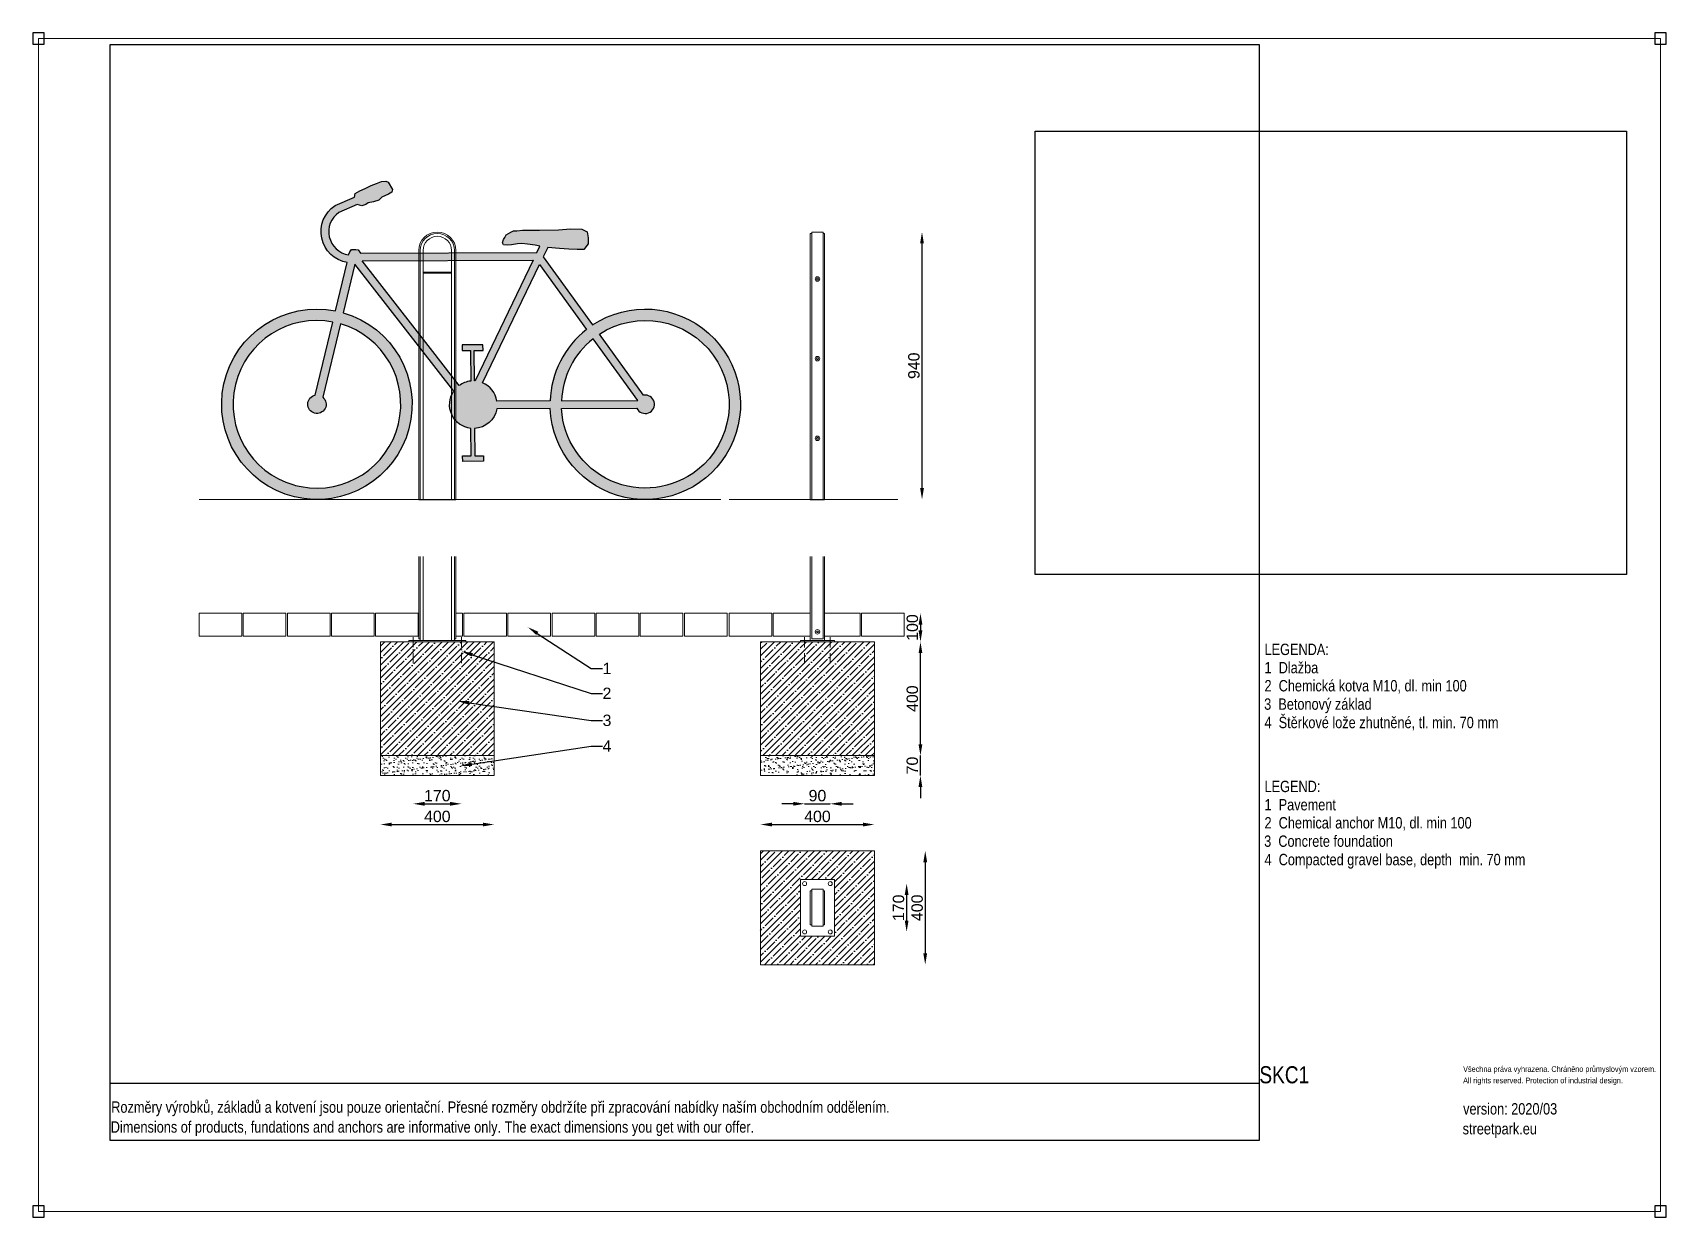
# Model space of a CAD drawing. Header units: millimetres. Extents: x -1411 to 5721, y -19797 to 4144.
# Drawn here: x -20 to 5721, y -20 to 4144 of the extents above; entities that cross this region are included whole.
import ezdxf
from ezdxf import colors
from ezdxf.entities.mleader import LeaderData, LeaderLine
from ezdxf.math import Vec2, Vec3

# ---------------------------------------------------------------- set-up
doc = ezdxf.new("R2010")
doc.units = ezdxf.units.MM
doc.linetypes.add('ACAD_ISO10W100', pattern=[18.5, 12, -3, 0.5, -3])
doc.linetypes.add('INCONTINUOUS', pattern=[200000.001, 200000, -0.001])
for name, color, linetype in [('KOTY', 3, 'INCONTINUOUS'), ('OBRYSOVA', 7, 'Continuous'), ('OSY', 1, 'ACAD_ISO10W100'), ('POSTAVY ATD', 8, 'Continuous'), ('SRAFY', 30, 'Continuous')]:
    doc.layers.add(name, color=color, linetype=linetype)
doc.layers.add('Nekreslit', color=6, linetype='Continuous', plot=False)
doc.styles.add('SEACAD_Arial', font='arial.ttf', dxfattribs={"width": 0.8})
doc.styles.get("Standard").update_dxf_attribs({"font": 'arial.ttf'})
doc.dimstyles.new('PROFI_CSN', dxfattribs={"dimscale": 0, "dimtxt": 3.5, "dimasz": 3, "dimexe": 1, "dimexo": 0, "dimgap": 1.5, "dimtad": 1, "dimlfac": -1, "dimdsep": 46, "dimtxsty": 'Standard', "dimcen": 0, "dimdle": 1, "dimclrd": 256, "dimclre": 256, "dimclrt": 256, "dimadec": 0, "dimazin": 0, "dimtfac": 0.6, "dimtmove": 0, "dimatfit": 1, "dimfxl": 1, "dimtolj": 1, "dimarcsym": 0})
picture_1 = doc.add_image_def('image1.jpg', size_in_pixel=(800, 600))
pattern_1 = [(37.50000000000001, (0, 0), (-0.8000156479920228, 24.47066186646712), [0, -19.304, 0, -21.59, 0, -20.6375]), (7.499999999999999, (0, 0), (22.47616415690013, 35.84125502841771), [0, -10.414, 0, -17.399, 0, -6.6675]), (327.5, (-15.621, 0), (39.5496185120729, 0.0718592339272881), [0, -6.35, 0, -22.86, 0, -29.845]), (317.5, (-15.621, 0), (38.17782262361486, 11.14646616286081), [0, -3.175, 0, -14.986, 0, -17.145])]
pattern_2 = [(45, (0, 0), (-22.45064030267288, 22.45064030267288), []), (45, (22.45065, 0), (-22.45064030267288, 22.45064030267288), [39.6875, -7.9375, 0, -7.9375])]

# ---------------------------------------------------------------- blocks, each defined once
blk = doc.blocks.new('*D1')
at = {"layer": 'DEFPOINTS', "color": 0, "transparency": 16777216}
for p in [(2937.628305385028, 1602.818137967494), (3099.544807745814, 1602.818137967494), (2937.628305385028, 1532.818137967494)]:
    blk.add_point(p, dxfattribs=at)
at = {"layer": 'KOTY', "color": 7, "lineweight": -2, "transparency": 16777216}
for p, q in [((3099.544807745814, 1642.818137967494), (3099.544807745814, 1682.818137967494)), ((3099.544807745814, 1532.818137967494), (3099.544807745814, 1602.818137967494)), ((3099.544807745814, 1492.818137967494), (3099.544807745814, 1452.818137967494))]:
    blk.add_line(p, q, dxfattribs=at)
at = {"layer": 'KOTY', "color": 7, "transparency": 16777216}
for points in [[(3092.878141079147, 1642.818137967494), (3106.21147441248, 1642.818137967494), (3099.544807745814, 1602.818137967494)], [(3092.878141079147, 1492.818137967494), (3106.21147441248, 1492.818137967494), (3099.544807745814, 1532.818137967494)]]:
    blk.add_solid(points, dxfattribs=at)
at = {"layer": 'KOTY', "color": 7, "lineweight": 13, "transparency": 16777216, "insert": (3071.121888236945, 1567.818137967493), "char_height": 40, "attachment_point": 5, "rotation": 90}
blk.add_mtext('\\A1;70', dxfattribs=at)
blk = doc.blocks.new('*D6')
at = {"layer": 'DEFPOINTS', "color": 0, "transparency": 16777216}
for p in [(2737.624522752144, 3442.878032084604), (3105.095569490353, 3442.878032084604), (2762.624522752144, 2502.878032084599)]:
    blk.add_point(p, dxfattribs=at)
at = {"layer": 'KOTY', "color": 7, "lineweight": -2, "transparency": 16777216}
blk.add_line((3105.095569490354, 2542.878032084599), (3105.095569490353, 3402.878032084604), dxfattribs=at)
at = {"layer": 'KOTY', "color": 7, "transparency": 16777216}
for points in [[(3098.428902823687, 3402.878032084604), (3111.76223615702, 3402.878032084604), (3105.095569490353, 3442.878032084604)], [(3098.428902823687, 2542.878032084599), (3111.76223615702, 2542.878032084599), (3105.095569490354, 2502.878032084599)]]:
    blk.add_solid(points, dxfattribs=at)
at = {"layer": 'KOTY', "color": 7, "lineweight": 15, "transparency": 16777216, "insert": (3076.672649981485, 2972.8780320846), "char_height": 40, "attachment_point": 5, "rotation": 90}
blk.add_mtext('\\A1;940', dxfattribs=at)
blk = doc.blocks.new('A$C6D9C0908')
h = blk.add_hatch(color=9)
edge = h.paths.add_edge_path(flags=16)
edge.add_line((0.5797662458778632, 0.4368549236789931), (0.5792093126426607, 0.5492206691803858))
edge.add_line((0.5792093126426607, 0.5492206691803858), (0.6116596023101692, 0.5493815069182801))
edge.add_line((0.6116596023101692, 0.5493815069182801), (0.611559236776543, 0.5696310544656171))
edge.add_line((0.611559236776543, 0.5696310544656171), (0.5346265274935149, 0.5692497428033221))
edge.add_line((0.5346265274935149, 0.5692497428033221), (0.5347268930923974, 0.5490001950872738))
edge.add_line((0.5347268930923974, 0.5490001950872738), (0.5657187426423889, 0.5491538040400883))
edge.add_line((0.5657187426423889, 0.5491538040400883), (0.5662779087064109, 0.436337570361502))
edge.add_arc((0.5763719036009329, 0.3492602133783281), 0.08766045192734141, 96.61220704954839, 126.5772164029062)
edge.add_line((0.5241345504121, 0.4196563337538919), (0.4650768243111543, 0.4954139222024878))
edge.add_line((0.4650768243111543, 0.4954139222024878), (0.4180492896809938, 0.555739519609233))
edge.add_line((0.4180492896809938, 0.555739519609233), (0.1663967458400748, 0.8785523174312857))
edge.add_line((0.1663967458400748, 0.8785523174312857), (0.7965536467736456, 0.8816756476267074))
edge.add_line((0.7965536467736456, 0.8816756476267074), (0.5821944918749296, 0.4367270773780092))
edge.add_arc((0.5763719036001358, 0.3492602133756972), 0.08766045193025594, 86.19149202146149, 87.78086794365262)
edge = h.paths.add_edge_path(flags=16)
edge.add_arc((3.019355598876672e-12, 0.3506535715733764), 0.3087221941469303, 78.9563822231638, 253.9172492721676)
edge.add_arc((1.843150632119261e-12, 0.3506535715739269), 0.3087221941471334, 253.9172492724057, 259.2222716585527)
edge.add_arc((3.001283249703945e-12, 0.3506535715733931), 0.3087221941468255, 259.2222716583231, 433.6513597298935)
edge.add_line((0.08689956096111473, 0.6468931021295248), (0.02172428525057057, 0.3767313721850769))
edge.add_arc((2.053343606256419e-12, 0.3506535715728085), 0.03394107031801102, -259.99389754581955, 50.20378588387018, ccw=False)
edge.add_line((-0.005897365046166669, 0.3840783728410315), (0.05913765873208376, 0.6536587373361726))
edge = h.paths.add_edge_path(flags=16)
edge.add_line((0.6099381549385043, 0.4302396033690457), (0.8193632406344022, 0.8649464492445986))
edge.add_line((0.8193632406344022, 0.8649464492445986), (0.9922499285862614, 0.6260927665657618))
edge.add_arc((1.209254944930032, 0.3506535715726273), 0.350653571572893, 128.2328391200746, 177.9488520998572)
edge.add_line((0.8588260461981463, 0.3632040373163363), (0.6630670109441326, 0.3622337709050498))
edge.add_arc((0.5763719036011192, 0.3492602133783095), 0.08766045192740136, 8.510916230346785, 67.4858155561655)
edge = h.paths.add_edge_path()
edge.add_line((0.1388699601772032, 1.113680368347786), (0.1413542500233689, 1.127186899948128))
edge.add_line((0.1413542500233689, 1.127186899948128), (0.157530568273728, 1.13711845034959))
edge.add_line((0.157530568273728, 1.13711845034959), (0.1773611243432924, 1.145426216804026))
edge.add_line((0.1773611243432924, 1.145426216804026), (0.1997312917770842, 1.156300630563464))
edge.add_line((0.1997312917770842, 1.156300630563464), (0.219384967885162, 1.163512923428925))
edge.add_line((0.219384967885162, 1.163512923428925), (0.2383039990525049, 1.171816172132594))
edge.add_line((0.2383039990525049, 1.171816172132594), (0.2536130979641484, 1.172804214949792))
edge.add_line((0.2536130979641484, 1.172804214949792), (0.2625686477086902, 1.168287781488516))
edge.add_line((0.2625686477086902, 1.168287781488516), (0.278016088827826, 1.141364285180998))
edge.add_line((0.278016088827826, 1.141364285180998), (0.2762418646968854, 1.131504118330895))
edge.add_line((0.2762418646968854, 1.131504118330895), (0.2636989877348697, 1.124144636765323))
edge.add_line((0.2636989877348697, 1.124144636765323), (0.2395057701243104, 1.113261187181706))
edge.add_line((0.2395057701243104, 1.113261187181706), (0.2278915980842839, 1.102440084649743))
edge.add_line((0.2278915980842839, 1.102440084649743), (0.2089590035961919, 1.096873261718656))
edge.add_line((0.2089590035961919, 1.096873261718656), (0.189291764589484, 1.092397393935244))
edge.add_line((0.189291764589484, 1.092397393935244), (0.1802081617511249, 1.085967222182717))
edge.add_line((0.1802081617511249, 1.085967222182717), (0.1650985470751039, 1.081513944505105))
edge.add_line((0.1650985470751039, 1.081513944505105), (0.1486696368359617, 1.086780866536628))
edge.add_line((0.1486696368359617, 1.086780866536628), (0.08072185482785699, 1.057156287831958))
edge.add_arc((0.1297099201789188, 0.9862647056898076), 0.08617103321567632, 124.6455572951802, 261.1346764512145)
edge.add_line((0.1164298931419125, 0.9011231303734348), (0.1209281292426567, 0.9125216585175622))
edge.add_line((0.1209281292426567, 0.9125216585175622), (0.1277239189175816, 0.9208631938258804))
edge.add_line((0.1277239189175816, 0.9208631938258804), (0.1431070930874512, 0.92093943931377))
edge.add_line((0.1431070930874512, 0.92093943931377), (0.1514163895568572, 0.9195145323949419))
edge.add_line((0.1514163895568572, 0.9195145323949419), (0.1607381110629831, 0.9070989566675962))
edge.add_line((0.1607381110629831, 0.9070989566675962), (0.8103527847465557, 0.9103187274479296))
edge.add_line((0.8103527847465557, 0.9103187274479296), (0.8214598614539455, 0.9333738572524908))
edge.add_line((0.8214598614539455, 0.9333738572524908), (0.8040816482554192, 0.9367279879108992))
edge.add_line((0.8040816482554192, 0.9367279879108992), (0.7758062896895126, 0.9402364998518351))
edge.add_line((0.7758062896895126, 0.9402364998518351), (0.7550117651703658, 0.9425050602465035))
edge.add_line((0.7550117651703658, 0.9425050602465035), (0.7389743507757203, 0.941330974827224))
edge.add_line((0.7389743507757203, 0.941330974827224), (0.7169335295704968, 0.9375730740507606))
edge.add_line((0.7169335295704968, 0.9375730740507606), (0.7010793240270914, 0.9362174639647947))
edge.add_line((0.7010793240270914, 0.9362174639647947), (0.6875824251292215, 0.9374275973414115))
edge.add_line((0.6875824251292215, 0.9374275973414115), (0.6834262020078086, 0.9456435694771699))
edge.add_line((0.6834262020078086, 0.9456435694771699), (0.6874793469022507, 0.9582244302152958))
edge.add_line((0.6874793469022507, 0.9582244302152958), (0.6923654141502311, 0.9655459612140476))
edge.add_line((0.6923654141502311, 0.9655459612140476), (0.6963692841279681, 0.9750925374141843))
edge.add_line((0.6963692841279681, 0.9750925374141843), (0.7143329951886699, 0.9840805589590218))
edge.add_line((0.7143329951886699, 0.9840805589590218), (0.724153051870303, 0.9890549180556718))
edge.add_line((0.724153051870303, 0.9890549180556718), (0.7363674870476871, 0.9891154578072019))
edge.add_line((0.7363674870476871, 0.9891154578072019), (0.7571385023195489, 0.9915900349390085))
edge.add_line((0.7571385023195489, 0.9915900349390085), (0.8196691166806431, 0.991899963679316))
edge.add_line((0.8196691166806431, 0.991899963679316), (0.8894856018843029, 0.9935230343262447))
edge.add_line((0.8894856018843029, 0.9935230343262447), (0.9335907531237808, 0.9962956982299147))
edge.add_line((0.9335907531237808, 0.9962956982299147), (0.975344926853495, 0.995225620261408))
edge.add_line((0.975344926853495, 0.995225620261408), (0.9950826931568599, 0.9854720755733979))
edge.add_line((0.9950826931568599, 0.9854720755733979), (0.9988382002662775, 0.963416316061739))
edge.add_line((0.9988382002662775, 0.963416316061739), (0.9989476080739905, 0.9413424846711678))
edge.add_line((0.9989476080739905, 0.9413424846711678), (0.9830078461936864, 0.9204661365092761))
edge.add_line((0.9830078461936864, 0.9204661365092761), (0.958578976387912, 0.9203450567913478))
edge.add_line((0.958578976387912, 0.9203450567913478), (0.9279399820296703, 0.9225648233873471))
edge.add_line((0.9279399820296703, 0.9225648233873471), (0.8936539839454554, 0.9249489469661967))
edge.add_line((0.8936539839454554, 0.9249489469661967), (0.8498606975522307, 0.9282504864647763))
edge.add_line((0.8498606975522307, 0.9282504864647763), (0.8334591269325529, 0.8942054965054922))
edge.add_line((0.8334591269325529, 0.8942054965054922), (1.015396998872802, 0.6428470417381504))
edge.add_arc((1.209254944930166, 0.3506535715728019), 0.3506535715729246, -177.38089146097218, 123.5625826834565, ccw=False)
edge.add_line((0.8589676712101664, 0.3346300536488798), (0.6626325112233644, 0.333656931519954))
edge.add_arc((0.5763719036009832, 0.3492602133784565), 0.08766045192752706, 272.78709276241455, 349.7468979583306, ccw=False)
edge.add_line((0.5806343723627378, 0.2617034535469429), (0.5811343412071892, 0.1608306946573066))
edge.add_line((0.5811343412071892, 0.1608306946573066), (0.6135846309130102, 0.1609915324570466))
edge.add_line((0.6135846309130102, 0.1609915324570466), (0.6136849967193712, 0.1407419845259028))
edge.add_line((0.6136849967193712, 0.1407419845259028), (0.5367522870947141, 0.1403606728636078))
edge.add_line((0.5367522870947141, 0.1403606728636078), (0.5366519216568122, 0.160610220564422))
edge.add_line((0.5366519216568122, 0.160610220564422), (0.5676437715676457, 0.1607638295481593))
edge.add_line((0.5676437715676457, 0.1607638295481593), (0.5671415690773074, 0.2620870767093493))
edge.add_arc((0.576371903601003, 0.3492602133783372), 0.08766045192747622, 145.5288500972964, 263.9557533382671, ccw=False)
edge.add_line((0.5041036376779857, 0.3988752571917757), (0.1398036836857273, 0.8661889814404731))
edge.add_line((0.1398036836857273, 0.8661889814404731), (0.09674344259917689, 0.6876975354280148))
edge.add_arc((-5.043188089359774e-14, 0.3506535715730791), 0.3506535715731371, -281.3450701042335, 73.9846637575842, ccw=False)
edge.add_line((0.06897967865018018, 0.6944554493898067), (0.1120262329873185, 0.8728901640761251))
edge.add_arc((0.1297099201788713, 0.9862647056897441), 0.114745368005802, 123.16244037180459, 261.1346764109203, ccw=False)
edge.add_line((0.0669425315704757, 1.082320701890239), (0.1388699601772032, 1.113680368347786))
edge = h.paths.add_edge_path(flags=16)
edge.add_arc((1.209254944930332, 0.3506535715728005), 0.3087221941477938, 128.5502149240067, 177.6314762868338)
edge.add_line((0.9007964969872546, 0.3634120609808633), (1.181376457656597, 0.3648027365786675))
edge.add_line((1.181376457656597, 0.3648027365786675), (1.016859184751297, 0.5920935529854887))
edge = h.paths.add_edge_path(flags=16)
edge.add_arc((1.209254944929982, 0.3506535715728456), 0.3087221941474646, -51.44978507363379, 123.2452068527513, ccw=False)
edge.add_arc((1.209254944929975, 0.3506535715728339), 0.3087221941474596, 182.9364843753495, 308.5502149263685, ccw=False)
edge.add_line((0.9009381220053001, 0.3348380772442852), (1.178538587796197, 0.3362139850567019))
edge.add_arc((1.209254944929977, 0.3506535715729015), 0.03394107031796046, 205.17795300596, 461.0037385210765)
edge.add_line((1.202776509465593, 0.3839706261885567), (1.040006255034768, 0.6088478281471907))
at = {"color": 9}
for points in [[(0.1388699601772032, 1.113680368347786), (0.1413542500233689, 1.127186899948128), (0.157530568273728, 1.13711845034959), (0.1773611243432924, 1.145426216804026), (0.1997312917770842, 1.156300630563464), (0.219384967885162, 1.163512923428925), (0.2383039990525049, 1.171816172132594), (0.2536130979641484, 1.172804214949792), (0.2625686477086902, 1.168287781488516), (0.278016088827826, 1.141364285180998), (0.2762418646968854, 1.131504118330895), (0.2636989877348697, 1.124144636765323), (0.2395057701243104, 1.113261187181706), (0.2278915980842839, 1.102440084649743), (0.2089590035961919, 1.096873261718656), (0.189291764589484, 1.092397393935244), (0.1802081617511249, 1.085967222182717), (0.1650985470751039, 1.081513944505105), (0.1486696368359617, 1.086780866536628), (0.08072185482785699, 1.057156287831958, 0.6776181553820131), (0.1164298931419125, 0.9011231303734348), (0.1209281292426567, 0.9125216585175622), (0.1277239189175816, 0.9208631938258804), (0.1431070930874512, 0.92093943931377), (0.1514163895568572, 0.9195145323949419), (0.1607381110629831, 0.9070989566675962), (0.8103527847465557, 0.9103187274479296), (0.8214598614539455, 0.9333738572524908), (0.8040816482554192, 0.9367279879108992), (0.7758062896895126, 0.9402364998518351), (0.7550117651703658, 0.9425050602465035), (0.7389743507757203, 0.941330974827224), (0.7169335295704968, 0.9375730740507606), (0.7010793240270914, 0.9362174639647947), (0.6875824251292215, 0.9374275973414115), (0.6834262020078086, 0.9456435694771699), (0.6874793469022507, 0.9582244302152958), (0.6923654141502311, 0.9655459612140476), (0.6963692841279681, 0.9750925374141843), (0.7143329951886699, 0.9840805589590218), (0.724153051870303, 0.9890549180556718), (0.7363674870476871, 0.9891154578072019), (0.7571385023195489, 0.9915900349390085), (0.8196691166806431, 0.991899963679316), (0.8894856018843029, 0.9935230343262447), (0.9335907531237808, 0.9962956982299147), (0.975344926853495, 0.995225620261408), (0.9950826931568599, 0.9854720755733979), (0.9988382002662775, 0.963416316061739), (0.9989476080739905, 0.9413424846711678), (0.9830078461936864, 0.9204661365092761), (0.958578976387912, 0.9203450567913478), (0.9279399820296703, 0.9225648233873471), (0.8936539839454554, 0.9249489469661967), (0.8498606975522307, 0.9282504864647763), (0.8334591269325529, 0.8942054965054922), (1.015396998872802, 0.6428470417381504, -3.794464740971675), (0.8589676712101664, 0.3346300536488798), (0.6626325112233644, 0.333656931519954, -0.3490188743317039), (0.5806343723627378, 0.2617034535469429), (0.5811343412071892, 0.1608306946573066), (0.6135846309130102, 0.1609915324570466), (0.6136849967193712, 0.1407419845259028), (0.5367522870947141, 0.1403606728636078), (0.5366519216568122, 0.160610220564422), (0.5676437715676457, 0.1607638295481593), (0.5671415690773074, 0.2620870767093493, -0.5682343454790882), (0.5041036376779857, 0.3988752571917757), (0.1398036836857273, 0.8661889814404731), (0.09674344259917689, 0.6876975354280148, -49.06602472306487), (0.06897967865018018, 0.6944554493898067), (0.1120262329873185, 0.8728901640761251, -0.687102607738905), (0.0669425315704757, 1.082320701890239)], [(0.5797662458778632, 0.4368549236789931), (0.5792093126426607, 0.5492206691803858), (0.6116596023101692, 0.5493815069182801), (0.611559236776543, 0.5696310544656171), (0.5346265274935149, 0.5692497428033221), (0.5347268930923974, 0.5490001950872738), (0.5657187426423889, 0.5491538040400883), (0.5662779087064109, 0.436337570361502, 0.1314971789805197), (0.5241345504121, 0.4196563337538919), (0.4650768243111543, 0.4954139222024878), (0.4180492896809938, 0.555739519609233), (0.1663967458400748, 0.8785523174312857), (0.7965536467736456, 0.8816756476267074), (0.5821944918749296, 0.4367270773780092, 0.00693507190160578)], [(0.6099381549385043, 0.4302396033690457), (0.8193632406344022, 0.8649464492445986), (0.9922499285862614, 0.6260927665657618, 0.2203949906049691), (0.8588260461981463, 0.3632040373163363), (0.6630670109441326, 0.3622337709050498, 0.2631609178845066)], [(0.05913765873208376, 0.6536587373361726, 0.9569645697085161), (-0.08552388680050171, 0.05401396203865261, 0.02315166197885113), (-0.057730887254138, 0.04737723254356752, 0.9525291782565551), (0.08689956096111473, 0.6468931021295248), (0.02172428525057057, 0.3767313721850769, -4.529192985199039), (-0.005897365046166669, 0.3840783728410315)], [(1.040006255034768, 0.6088478281471907, -0.9547445373557579), (1.401650705118755, 0.1092135901683378, -0.6104848430680058), (0.9009381220053001, 0.3348380772442852), (1.178538587796197, 0.3362139850567019, 2.046354347596624), (1.202776509465593, 0.3839706261885567)], [(1.016859184751297, 0.5920935529854887, 0.2174925967270088), (0.9007964969872546, 0.3634120609808633), (1.181376457656597, 0.3648027365786675)]]:
    blk.add_lwpolyline(points, format="xyb", close=True, dxfattribs=at)
blk = doc.blocks.new('*D24')
at = {"layer": 'DEFPOINTS', "color": 0, "transparency": 16777216}
for p in [(1201.853173044263, 1532.818137967501), (1601.85317304427, 1532.818137967501), (1601.85317304427, 1360.491463660648)]:
    blk.add_point(p, dxfattribs=at)
at = {"layer": 'KOTY', "color": 7, "lineweight": -2, "transparency": 16777216}
blk.add_line((1241.853173044263, 1360.491463660648), (1561.85317304427, 1360.491463660648), dxfattribs=at)
at = {"layer": 'KOTY', "color": 7, "transparency": 16777216}
for points in [[(1241.853173044263, 1367.158130327315), (1241.853173044263, 1353.824796993981), (1201.853173044263, 1360.491463660648)], [(1561.85317304427, 1367.158130327315), (1561.85317304427, 1353.824796993981), (1601.85317304427, 1360.491463660648)]]:
    blk.add_solid(points, dxfattribs=at)
at = {"layer": 'KOTY', "color": 7, "lineweight": 15, "transparency": 16777216, "insert": (1401.853173044266, 1388.914383169516), "char_height": 40, "attachment_point": 5}
blk.add_mtext('\\A1;400', dxfattribs=at)
blk = doc.blocks.new('*D25')
at = {"layer": 'DEFPOINTS', "color": 0, "transparency": 16777216}
for p in [(2797.624522752144, 2002.878032084603), (3099.633171335125, 2002.878032084603), (2937.624522752159, 1602.818137967494)]:
    blk.add_point(p, dxfattribs=at)
at = {"layer": 'KOTY', "color": 7, "lineweight": -2, "transparency": 16777216}
blk.add_line((3099.633171335125, 1642.818137967494), (3099.633171335125, 1962.878032084603), dxfattribs=at)
at = {"layer": 'KOTY', "color": 7, "transparency": 16777216}
for points in [[(3092.966504668459, 1962.878032084603), (3106.299838001792, 1962.878032084603), (3099.633171335125, 2002.878032084603)], [(3092.966504668459, 1642.818137967494), (3106.299838001792, 1642.818137967494), (3099.633171335125, 1602.818137967494)]]:
    blk.add_solid(points, dxfattribs=at)
at = {"layer": 'KOTY', "color": 7, "lineweight": 15, "transparency": 16777216, "insert": (3071.210251826257, 1802.848085026047), "char_height": 40, "attachment_point": 5, "rotation": 90}
blk.add_mtext('\\A1;400', dxfattribs=at)
blk = doc.blocks.new('*D26')
at = {"layer": 'DEFPOINTS', "color": 0, "transparency": 16777216}
for p in [(2937.624522752159, 1267.851254818525), (2937.624522752159, 867.8512548185249), (3116.402253345454, 867.8512548185249)]:
    blk.add_point(p, dxfattribs=at)
at = {"layer": 'KOTY', "color": 7, "lineweight": -2, "transparency": 16777216}
blk.add_line((3116.402253345454, 1227.851254818525), (3116.402253345454, 907.8512548185249), dxfattribs=at)
at = {"layer": 'KOTY', "color": 7, "transparency": 16777216}
for points in [[(3109.735586678788, 1227.851254818525), (3123.068920012121, 1227.851254818525), (3116.402253345454, 1267.851254818525)], [(3109.735586678788, 907.8512548185249), (3123.068920012121, 907.8512548185249), (3116.402253345454, 867.8512548185249)]]:
    blk.add_solid(points, dxfattribs=at)
at = {"layer": 'KOTY', "color": 7, "lineweight": 15, "transparency": 16777216, "insert": (3087.979333836586, 1067.851254818524), "char_height": 40, "attachment_point": 5, "rotation": 90}
blk.add_mtext('\\A1;400', dxfattribs=at)
blk = doc.blocks.new('*D27')
at = {"layer": 'DEFPOINTS', "color": 0, "transparency": 16777216}
for p in [(2537.62452275215, 1532.818137967493), (2937.624522752158, 1532.818137967493), (2937.624522752158, 1360.491463660641)]:
    blk.add_point(p, dxfattribs=at)
at = {"layer": 'KOTY', "color": 7, "lineweight": -2, "transparency": 16777216}
blk.add_line((2577.62452275215, 1360.491463660641), (2897.624522752158, 1360.491463660641), dxfattribs=at)
at = {"layer": 'KOTY', "color": 7, "transparency": 16777216}
for points in [[(2577.62452275215, 1367.158130327308), (2577.62452275215, 1353.824796993974), (2537.62452275215, 1360.491463660641)], [(2897.624522752158, 1367.158130327308), (2897.624522752158, 1353.824796993974), (2937.624522752158, 1360.491463660641)]]:
    blk.add_solid(points, dxfattribs=at)
at = {"layer": 'KOTY', "color": 7, "lineweight": 15, "transparency": 16777216, "insert": (2737.624522752154, 1388.914383169508), "char_height": 40, "attachment_point": 5}
blk.add_mtext('\\A1;400', dxfattribs=at)
blk = doc.blocks.new('*D28')
at = {"layer": 'DEFPOINTS', "color": 0, "transparency": 16777216}
for p in [(1316.853173044277, 2002.878032084599), (1486.853173044256, 2002.878032084601), (1486.853173044256, 1433.388133473556)]:
    blk.add_point(p, dxfattribs=at)
at = {"layer": 'SRAFY', "color": 7, "lineweight": -2, "transparency": 16777216}
blk.add_line((1356.853173044277, 1433.388133473556), (1446.853173044256, 1433.388133473556), dxfattribs=at)
at = {"layer": 'SRAFY', "color": 7, "transparency": 16777216}
for points in [[(1356.853173044277, 1440.054800140223), (1356.853173044277, 1426.721466806889), (1316.853173044277, 1433.388133473556)], [(1446.853173044256, 1440.054800140223), (1446.853173044256, 1426.721466806889), (1486.853173044256, 1433.388133473556)]]:
    blk.add_solid(points, dxfattribs=at)
at = {"layer": 'SRAFY', "color": 7, "lineweight": 15, "transparency": 16777216, "insert": (1401.853173044266, 1461.811052982424), "char_height": 40, "attachment_point": 5}
blk.add_mtext('\\A1;170', dxfattribs=at)
blk = doc.blocks.new('*D29')
at = {"layer": 'DEFPOINTS', "color": 0, "transparency": 16777216}
for p in [(2692.62452275215, 2002.878032084598), (2782.624522752143, 2002.878032084602), (2782.624522752143, 1433.388133473549)]:
    blk.add_point(p, dxfattribs=at)
at = {"layer": 'KOTY', "color": 7, "lineweight": -2, "transparency": 16777216}
for p, q in [((2652.62452275215, 1433.388133473549), (2612.62452275215, 1433.388133473549)), ((2692.62452275215, 1433.388133473549), (2782.624522752143, 1433.388133473549)), ((2822.624522752143, 1433.388133473549), (2862.624522752143, 1433.388133473549))]:
    blk.add_line(p, q, dxfattribs=at)
at = {"layer": 'KOTY', "color": 7, "transparency": 16777216}
for points in [[(2652.62452275215, 1440.054800140216), (2652.62452275215, 1426.721466806882), (2692.62452275215, 1433.388133473549)], [(2822.624522752143, 1440.054800140216), (2822.624522752143, 1426.721466806882), (2782.624522752143, 1433.388133473549)]]:
    blk.add_solid(points, dxfattribs=at)
at = {"layer": 'KOTY', "color": 7, "lineweight": 15, "transparency": 16777216, "insert": (2737.624522752147, 1461.811052982416), "char_height": 40, "attachment_point": 5}
blk.add_mtext('\\A1;90', dxfattribs=at)
blk = doc.blocks.new('*D30')
at = {"layer": 'DEFPOINTS', "color": 0, "transparency": 16777216}
for p in [(2782.624522752151, 1152.851254818525), (2782.624522752151, 982.8512548185249), (3051.063261994494, 982.851254818525)]:
    blk.add_point(p, dxfattribs=at)
at = {"layer": 'KOTY', "color": 7, "lineweight": -2, "transparency": 16777216}
blk.add_line((3051.063261994493, 1112.851254818525), (3051.063261994494, 1022.851254818525), dxfattribs=at)
at = {"layer": 'KOTY', "color": 7, "transparency": 16777216}
for points in [[(3044.396595327827, 1112.851254818525), (3057.72992866116, 1112.851254818525), (3051.063261994493, 1152.851254818525)], [(3044.396595327827, 1022.851254818525), (3057.72992866116, 1022.851254818525), (3051.063261994494, 982.851254818525)]]:
    blk.add_solid(points, dxfattribs=at)
at = {"layer": 'KOTY', "color": 7, "lineweight": 15, "transparency": 16777216, "insert": (3022.640342485625, 1067.851254818524), "char_height": 40, "attachment_point": 5, "rotation": 90}
blk.add_mtext('\\A1;170', dxfattribs=at)
blk = doc.blocks.new('*D31')
at = {"layer": 'DEFPOINTS', "color": 0, "transparency": 16777216}
for p in [(2757.624522752144, 2102.878032084606), (2937.624522752159, 2002.878032084599), (3099.691183484524, 2002.878032084599)]:
    blk.add_point(p, dxfattribs=at)
at = {"layer": 'KOTY', "color": 7, "lineweight": -2, "transparency": 16777216}
blk.add_line((3099.691183484524, 2062.878032084607), (3099.691183484524, 2042.878032084599), dxfattribs=at)
at = {"layer": 'KOTY', "color": 7, "transparency": 16777216}
for points in [[(3093.024516817857, 2062.878032084607), (3106.35785015119, 2062.878032084607), (3099.691183484524, 2102.878032084607)], [(3093.024516817857, 2042.878032084599), (3106.35785015119, 2042.878032084599), (3099.691183484524, 2002.878032084599)]]:
    blk.add_solid(points, dxfattribs=at)
at = {"layer": 'KOTY', "color": 7, "lineweight": 15, "transparency": 16777216, "insert": (3071.268263975655, 2052.878032084602), "char_height": 40, "attachment_point": 5, "rotation": 90}
blk.add_mtext('\\A1;100', dxfattribs=at)

msp = doc.modelspace()

# ---------------------------------------------------------------- hatches: boundary and pattern name
at = {"transparency": 33554508}
h = msp.add_hatch(dxfattribs=at)
h.set_pattern_fill('ANSI35', color=9, scale=5)
h.set_pattern_definition(pattern_2)
h.paths.add_polyline_path([(2937.624522752158, 2002.878032084598), (2537.624522752158, 2002.878032084598), (2537.62452275215, 1602.818137967493), (2937.624522752158, 1602.818137967493)])
h.paths.add_polyline_path([(1601.85317304427, 2002.878032084602), (1201.85317304427, 2002.878032084598), (1201.853173044263, 1602.818137967501), (1601.85317304427, 1602.818137967501)])
h = msp.add_hatch(dxfattribs=at)
h.set_pattern_fill('ANSI35', color=9, scale=5)
h.set_pattern_definition(pattern_2)
h.paths.add_polyline_path([(2937.624522752158, 1267.851254818524), (2537.62452275215, 1267.851254818524), (2537.62452275215, 867.8512548185245), (2937.624522752158, 867.8512548185245)])
h.paths.add_polyline_path([(2797.62452275215, 1167.851254818524), (2797.62452275215, 967.8512548185245), (2677.62452275215, 967.8512548185245), (2677.62452275215, 1167.851254818524)], flags=16)
at = {"layer": 'SRAFY', "lineweight": 15}
h = msp.add_hatch(dxfattribs=at)
h.set_pattern_fill('AR-SAND', color=9, scale=0.5, style=0)
h.set_pattern_definition(pattern_1)
h.paths.add_polyline_path([(1201.853173044263, 1602.818137967501), (1201.853173044263, 1532.818137967501), (1601.853173044263, 1532.818137967501), (1601.853173044263, 1602.818137967501)])
h = msp.add_hatch(dxfattribs=at)
h.set_pattern_fill('AR-SAND', color=9, scale=0.5, style=0)
h.set_pattern_definition(pattern_1)
h.paths.add_polyline_path([(2537.62452275215, 1602.818137967493), (2537.62452275215, 1532.818137967493), (2937.710994000161, 1532.818137967493), (2937.718559265915, 1602.818137967493)])

# ---------------------------------------------------------------- linework, layer by layer
at = {"layer": 'Nekreslit'}
msp.add_line((250.6303277645566, 451.0995227945496), (4290.630327764571, 451.0995227945496), dxfattribs=at)
at = {"layer": 'Nekreslit', "color": 4, "lineweight": 15}
msp.add_lwpolyline([(5700.555520497554, -0.02614733787049772), (-0.007565265754237771, -0.02614733787049772), (-0.007565265754237771, 4123.579318318974), (5700.555520497554, 4123.579318318974)], close=True, dxfattribs=at)
at = {"layer": 'Nekreslit'}
msp.add_lwpolyline([(250.6303277645566, 251.0995227945496), (4290.630327764571, 251.0995227945496), (4290.630327764571, 4101.09952279455), (250.6303277645566, 4101.09952279455)], close=True, dxfattribs=at)
at = {"layer": 'OBRYSOVA', "lineweight": 15}
for p, q in [((2717.624522752143, 3402.878032084598), (2717.624522752143, 2502.878032084598)), ((2757.624522752143, 3402.878032084598), (2757.624522752143, 2502.878032084598)), ((1336.85317304427, 3377.878032084602), (1336.853173044277, 2502.878032084598)), ((1341.85317304427, 3377.878032084602), (1341.85317304427, 2502.878032084602)), ((1351.85317304427, 3377.878032084602), (1351.85317304427, 3297.878032084602)), ((1451.85317304427, 3377.878032084602), (1451.85317304427, 3297.878032084602)), ((1461.85317304427, 3377.878032084602), (1461.853173044277, 2502.878032084602)), ((1466.85317304427, 3377.878032084602), (1466.853173044285, 2502.878032084598)), ((2757.624522752143, 2502.878032084598), (2717.624522752143, 2502.878032084598)), ((1336.853173044277, 2302.878032084602), (1336.85317304427, 2012.878032084602)), ((1341.853173044277, 2302.878032084605), (1341.85317304427, 2007.878032084602)), ((1461.85317304427, 2302.878032084605), (1461.853173044277, 2007.878032084602)), ((1466.85317304427, 2302.878032084602), (1466.853173044277, 2012.878032084602)), ((1336.85317304427, 2012.878032084602), (1341.85317304427, 2012.878032084602)), ((1461.853173044277, 2012.878032084602), (1466.853173044277, 2012.878032084602))]:
    msp.add_line(p, q, dxfattribs=at)
at = {"layer": 'OBRYSOVA'}
for p, q in [((1336.85317304427, 2502.878032084602), (1466.853173044277, 2502.878032084602)), ((2712.624522752143, 2502.878032084598), (2762.624522752143, 2502.878032084598))]:
    msp.add_line(p, q, dxfattribs=at)
for points in [[(-20.00756526575424, 4103.579318318978), (19.99243473424576, 4103.579318318978), (19.99243473424576, 4143.579318318978), (-20.00756526575424, 4143.579318318978)], [(5680.555520497554, 4103.579318318978), (5720.555520497554, 4103.579318318978), (5720.555520497554, 4143.579318318978), (5680.555520497554, 4143.579318318978)], [(5680.555520497554, 4103.579318318978), (5720.555520497554, 4103.579318318978), (5720.555520497554, 4143.579318318978), (5680.555520497554, 4143.579318318978)], [(-20.00756526575424, -20.02614733786686), (19.99243473424576, -20.02614733786686), (19.99243473424576, 19.97385266213314), (-20.00756526575424, 19.97385266213314)], [(5680.555520497554, -20.02614733786686), (5720.555520497554, -20.02614733786686), (5720.555520497554, 19.97385266213314), (5680.555520497554, 19.97385266213314)]]:
    msp.add_lwpolyline(points, close=True, dxfattribs=at)
at = {"layer": 'OBRYSOVA', "lineweight": 15}
for points in [[(2717.624522752143, 3437.878032084602), (2712.624522752143, 3437.878032084602), (2712.624522752143, 2502.878032084598)], [(2757.624522752143, 2502.878032084598), (2757.624522752143, 3442.878032084602), (2717.624522752143, 3442.878032084602), (2717.624522752143, 2502.878032084598)], [(2762.624522752143, 2502.878032084598), (2762.624522752143, 3437.878032084602), (2757.624522752143, 3437.878032084602)], [(1451.85317304427, 2502.878032084602), (1451.85317304427, 3297.878032084602), (1351.85317304427, 3297.878032084602), (1351.85317304427, 2502.878032084602)], [(1351.85317304427, 2302.878032084602), (1351.85317304427, 2007.878032084602), (1451.85317304427, 2007.878032084602), (1451.85317304427, 2302.878032084602)], [(2712.624522752143, 2302.878032084598), (2712.624522752143, 2007.878032084602)], [(2717.624522752143, 2302.878032084598), (2717.624522752143, 2012.878032084602), (2757.624522752143, 2012.878032084602)], [(2757.624522752143, 2012.878032084602), (2757.624522752143, 2012.878032084602), (2757.624522752143, 2302.878032084602)], [(2762.624522752143, 2007.878032084602), (2762.624522752143, 2302.878032084602)], [(2717.62452275215, 1127.851254818524), (2712.62452275215, 1127.851254818524), (2712.62452275215, 1007.851254818524), (2717.62452275215, 1007.851254818524)], [(2757.62452275215, 1007.851254818524), (2762.62452275215, 1007.851254818524), (2762.62452275215, 1127.851254818524), (2757.62452275215, 1127.851254818524)]]:
    msp.add_lwpolyline(points, dxfattribs=at)
msp.add_lwpolyline([(1351.85317304427, 3297.878032084602), (1451.85317304427, 3297.878032084602), (1451.85317304427, 3300.878032084602, 0.4142135623732282), (1450.85317304427, 3301.878032084602), (1352.85317304427, 3301.878032084602, 0.414213562373095), (1351.85317304427, 3300.878032084602)], format="xyb", close=True, dxfattribs=at)
for points in [[(2736.038197886737, 3280.625627348785), (2739.210847617549, 3280.625627348785), (2740.797172482955, 3277.878032084602), (2739.210847617549, 3275.130436820404), (2736.038197886737, 3275.130436820404), (2734.451873021339, 3277.878032084598)], [(2736.038197886737, 3000.625627348785), (2739.210847617549, 3000.625627348785), (2740.797172482955, 2997.878032084602), (2739.210847617549, 2995.130436820404), (2736.038197886737, 2995.130436820404), (2734.451873021339, 2997.878032084598)], [(2736.038197886737, 2720.625627348785), (2739.210847617549, 2720.625627348785), (2740.797172482955, 2717.878032084602), (2739.210847617549, 2715.130436820404), (2736.038197886737, 2715.130436820404), (2734.451873021339, 2717.878032084598)], [(2736.038197886737, 2040.625627348785), (2739.210847617549, 2040.625627348785), (2740.797172482955, 2037.878032084602), (2739.210847617549, 2035.130436820404), (2736.038197886737, 2035.130436820404), (2734.451873021339, 2037.878032084598)], [(1301.85317304427, 2002.878032084602), (1501.85317304427, 2002.878032084602), (1501.85317304427, 2007.878032084602), (1301.85317304427, 2007.878032084602)], [(2677.624522752143, 2002.878032084602), (2797.624522752143, 2002.878032084602), (2797.624522752143, 2007.878032084602), (2677.624522752143, 2007.878032084602)], [(2797.62452275215, 967.8512548185245), (2797.62452275215, 1167.851254818524), (2677.62452275215, 1167.851254818524), (2677.62452275215, 967.8512548185245)], [(2757.62452275215, 1002.851254818524), (2757.62452275215, 1132.851254818524), (2717.62452275215, 1132.851254818524), (2717.62452275215, 1002.851254818524)]]:
    msp.add_lwpolyline(points, close=True, dxfattribs=at)
for centre, radius in [((2737.624522752143, 3277.878032084602), 8), ((2737.624522752143, 2997.878032084602), 8), ((2737.624522752143, 2717.878032084602), 8), ((2737.624522752143, 2037.878032084602), 8), ((2692.62452275215, 1152.851254818524), 7), ((2782.62452275215, 1152.851254818524), 7), ((2692.62452275215, 982.8512548185245), 7), ((2782.62452275215, 982.8512548185245), 7)]:
    msp.add_circle(centre, radius, dxfattribs=at)
for radius in [65, 60, 50]:
    msp.add_arc((1401.85317304427, 3377.878032084602), radius, 0, 180, dxfattribs=at)
at = {"layer": 'OSY', "color": 0, "lineweight": 15, "ltscale": 3}
for p, q in [((1316.853173044277, 2019.378032084594), (1316.853173044277, 1919.378032084594)), ((1486.853173044256, 2019.378032084602), (1486.853173044256, 1919.378032084602)), ((2692.62452275215, 2018.500298681778), (2692.62452275215, 1918.500298681778)), ((2782.624522752143, 2018.500298681789), (2782.624522752143, 1918.500298681789))]:
    msp.add_line(p, q, dxfattribs=at)
at = {"layer": 'POSTAVY ATD', "color": 9, "lineweight": 15}
for p, q in [((565.0248416067407, 2502.878032084602), (2398.033683277696, 2502.878032084602)), ((2427.624522752143, 2502.878032084598), (3020.633364423098, 2502.878032084602)), ((1201.853173044263, 1602.818137967501), (1201.853173044263, 1532.818137967501)), ((1601.853173044263, 1602.818137967501), (1601.853173044263, 1532.8181379675)), ((2537.62452275215, 1602.818137967493), (2537.62452275215, 1532.818137967493)), ((2937.710994000161, 1532.818137967493), (2937.718559265915, 1602.818137967493)), ((1201.853173044263, 1532.818137967501), (1601.853173044263, 1532.8181379675)), ((2537.62452275215, 1532.818137967493), (2937.714776633038, 1532.818137967493))]:
    msp.add_line(p, q, dxfattribs=at)
at = {"layer": 'POSTAVY ATD', "lineweight": 15}
for points in [[(565.0248416067407, 2022.878032084605), (715.0248416067407, 2022.878032084605), (715.0248416067407, 2102.878032084605), (565.0248416067407, 2102.878032084605)], [(720.0248416067407, 2022.878032084605), (870.0248416067407, 2022.878032084605), (870.0248416067407, 2102.878032084605), (720.0248416067407, 2102.878032084605)], [(875.0248416067407, 2022.878032084605), (1025.024841606741, 2022.878032084605), (1025.024841606741, 2102.878032084605), (875.0248416067407, 2102.878032084605)], [(1030.024841606741, 2022.878032084605), (1180.024841606741, 2022.878032084605), (1180.024841606741, 2102.878032084605), (1030.024841606741, 2102.878032084605)], [(1185.024841606741, 2022.878032084605), (1335.024841606741, 2022.878032084605), (1335.024841606741, 2102.878032084605), (1185.024841606741, 2102.878032084605)], [(1495.024841606741, 2022.878032084605), (1645.024841606741, 2022.878032084605), (1645.024841606741, 2102.878032084605), (1495.024841606741, 2102.878032084605)], [(1650.024841606741, 2022.878032084605), (1800.024841606741, 2022.878032084605), (1800.024841606741, 2102.878032084605), (1650.024841606741, 2102.878032084605)], [(1805.024841606741, 2022.878032084605), (1955.024841606741, 2022.878032084605), (1955.024841606741, 2102.878032084605), (1805.024841606741, 2102.878032084605)], [(1960.024841606741, 2022.878032084605), (2110.024841606741, 2022.878032084605), (2110.024841606741, 2102.878032084605), (1960.024841606741, 2102.878032084605)], [(2115.024841606741, 2022.878032084605), (2265.024841606741, 2022.878032084605), (2265.024841606741, 2102.878032084605), (2115.024841606741, 2102.878032084605)], [(2270.024841606741, 2022.878032084605), (2420.024841606741, 2022.878032084605), (2420.024841606741, 2102.878032084605), (2270.024841606741, 2102.878032084605)], [(2427.624522752143, 2022.878032084605), (2577.624522752143, 2022.878032084605), (2577.624522752143, 2102.878032084605), (2427.624522752143, 2102.878032084605)], [(2892.624522752143, 2022.878032084605), (3042.624522752143, 2022.878032084605), (3042.624522752143, 2102.878032084605), (2892.624522752143, 2102.878032084605)]]:
    msp.add_lwpolyline(points, close=True, dxfattribs=at)
for points in [[(1466.853173044277, 2022.878032084605), (1490.024841606741, 2022.878032084605), (1490.024841606741, 2102.878032084605), (1466.853173044277, 2102.878032084605)], [(2712.624522752143, 2102.878032084605), (2582.624522752143, 2102.878032084605), (2582.624522752143, 2022.878032084605), (2712.624522752143, 2022.878032084605)], [(2762.624522752143, 2022.878032084605), (2887.624522752143, 2022.878032084605), (2887.624522752143, 2102.878032084605), (2762.624522752143, 2102.878032084605)]]:
    msp.add_lwpolyline(points, dxfattribs=at)
at = {"layer": 'POSTAVY ATD', "color": 9, "lineweight": 15}
for points in [[(1201.85317304427, 2002.878032084598), (1201.85317304427, 2002.878032084602), (1201.853173044263, 1602.818137967501), (1601.85317304427, 1602.818137967501), (1601.85317304427, 2002.878032084602), (1201.85317304427, 2002.878032084598)], [(2537.624522752158, 2002.878032084598), (2537.624522752158, 2002.878032084598), (2537.62452275215, 1602.818137967493), (2937.624522752158, 1602.818137967493), (2937.624522752158, 2002.878032084598), (2537.624522752158, 2002.878032084598)]]:
    msp.add_lwpolyline(points, dxfattribs=at)
msp.add_lwpolyline([(2537.62452275215, 867.8512548185245), (2937.624522752158, 867.8512548185245), (2937.624522752158, 1267.851254818524), (2537.62452275215, 1267.851254818524)], close=True, dxfattribs=at)

# ---------------------------------------------------------------- block references
at = {"layer": 'POSTAVY ATD', "color": 9, "lineweight": 15, "xscale": 954.261, "yscale": 954.261, "zscale": 954.261}
msp.add_blockref('A$C6D9C0908', (978.7669404898261, 2502.835629111931), dxfattribs=at)

# ---------------------------------------------------------------- texts
at = {"style": 'SEACAD_Arial', "width": 0.8}
for s, height, p in [('LEGENDA:', 40, (4308.620062416252, 1956.177952311684)), ('1  Dlažba', 40, (4308.620062416252, 1891.921472093403)), ('2  Chemická kotva M10, dl. min 100', 40, (4308.620062416252, 1828.373355836107)), ('3  Betonový základ', 40, (4307.435508482908, 1763.863591275012)), ('4  Štěrkové lože zhutněné, tl. min. 70 mm', 40, (4308.620062416252, 1699.15203143856)), ('LEGEND:', 40, (4308.620062416252, 1474.459940522921)), ('1  Pavement', 40, (4308.620062416252, 1410.20346030464)), ('2  Chemical anchor M10, dl. min 100', 40, (4308.620062416252, 1346.655344047344)), ('3  Concrete foundation', 40, (4307.435508482908, 1282.14557948625)), ('4  Compacted gravel base, depth  min. 70 mm', 40, (4308.620062416252, 1217.434019649797)), ('SKC1', 60, (4290.523373737378, 451.0995227945496)), ('All rights reserved. Protection of industrial design.', 20, (5006.539736065977, 451.0995227945496)), ('Všechna práva vyhrazena. Chráněno průmyslovým vzorem.', 20, (5006.539736065977, 491.0995227945496)), ('Rozměry výrobků, základů a kotvení jsou pouze orientační. Přesné rozměry obdržíte při zpracování nabídky naším obchodním oddělením.', 39.99820820429695, (256.0585751966064, 347.4436869134297)), ('version: 2020/03', 39.99993797590681, (5006.539736065977, 341.2950435743369)), ('Dimensions of products, fundations and anchors are informative only. The exact dimensions you get with our offer.', 39.99820820429695, (254.4430343291388, 277.559876542553)), ('streetpark.eu', 39.99993797590681, (5004.924125332465, 271.408210992302))]:
    msp.add_text(s, height=height, dxfattribs=at).set_placement(p)

# ---------------------------------------------------------------- dimensions: what is measured, and where the dimension line sits
at = {"layer": 'KOTY', "lineweight": 15}
for base, p1, p2, picture, middle in [((3105.095569490353, 3442.878032084604), (2762.624522752143, 2502.878032084598), (2737.624522752143, 3442.878032084602), '*D6', (3105.095569490353, 2972.8780320846)), ((3099.691183484524, 2002.878032084599), (2757.624522752143, 2102.878032084605), (2937.624522752158, 2002.878032084598), '*D31', (3099.691183484523, 2052.878032084602)), ((3099.633171335125, 2002.878032084603), (2937.624522752158, 1602.818137967493), (2797.624522752143, 2002.878032084602), '*D25', (3099.633171335125, 1802.848085026047))]:
    dim = msp.add_linear_dim(base=base, p1=p1, p2=p2, angle=90, dimstyle='PROFI_CSN', override={"dimscale": 1, "dimtxt": 40, "dimasz": 40, "dimgap": 8, "dimdec": 0, "dimlfac": 1, "dimrnd": 10, "dimse1": 1, "dimse2": 1, "dimclrd": 7, "dimclre": 3, "dimclrt": 7, "dimtdec": 0}, dxfattribs=at)
    dim.commit()
    dim.dimension.update_dxf_attribs({"geometry": picture, "text_midpoint": middle, "dimtype": 160})
dim = msp.add_linear_dim(base=(2782.624522752143, 1433.388133473549), p1=(2692.62452275215, 2002.878032084598), p2=(2782.624522752143, 2002.878032084602), dimstyle='PROFI_CSN', override={"dimscale": 1, "dimtxt": 40, "dimasz": 40, "dimgap": 8, "dimdec": 0, "dimlfac": 1, "dimrnd": 10, "dimse1": 1, "dimse2": 1, "dimclrd": 7, "dimclre": 3, "dimclrt": 7, "dimtdec": 0}, dxfattribs=at)
dim.commit()
dim.dimension.update_dxf_attribs({"geometry": '*D29', "text_midpoint": (2737.624522752147, 1433.388133473549), "dimtype": 160})
at = {"layer": 'KOTY', "lineweight": 13}
dim = msp.add_linear_dim(base=(3099.544807745814, 1602.818137967494), p1=(2937.628305385027, 1532.818137967493), p2=(2937.628305385027, 1602.818137967493), angle=90, dimstyle='PROFI_CSN', override={"dimscale": 1, "dimtxt": 40, "dimasz": 40, "dimgap": 8, "dimdec": 0, "dimlfac": 1, "dimrnd": 10, "dimse1": 1, "dimse2": 1, "dimclrd": 7, "dimclre": 3, "dimclrt": 7, "dimtdec": 0}, dxfattribs=at)
dim.commit()
dim.dimension.update_dxf_attribs({"geometry": '*D1', "text_midpoint": (3099.544807745813, 1567.818137967493), "dimtype": 160})
at = {"layer": 'KOTY', "lineweight": 15}
for base, p1, p2, picture, middle in [((1601.85317304427, 1360.491463660648), (1201.853173044263, 1532.818137967501), (1601.85317304427, 1532.818137967501), '*D24', (1401.853173044266, 1388.914383169516)), ((2937.624522752158, 1360.491463660641), (2537.62452275215, 1532.818137967493), (2937.624522752158, 1532.818137967493), '*D27', (2737.624522752154, 1388.914383169508))]:
    dim = msp.add_linear_dim(base=base, p1=p1, p2=p2, dimstyle='PROFI_CSN', override={"dimscale": 1, "dimtxt": 40, "dimasz": 40, "dimgap": 8, "dimdec": 0, "dimlfac": 1, "dimrnd": 10, "dimse1": 1, "dimse2": 1, "dimclrd": 7, "dimclre": 3, "dimclrt": 7, "dimtdec": 0}, dxfattribs=at)
    dim.commit()
    dim.dimension.update_dxf_attribs({"geometry": picture, "text_midpoint": middle})
for base, p1, p2, picture, middle in [((3116.402253345454, 867.8512548185249), (2937.624522752158, 1267.851254818524), (2937.624522752158, 867.8512548185245), '*D26', (3087.979333836586, 1067.851254818524)), ((3051.063261994494, 982.851254818525), (2782.62452275215, 1152.851254818524), (2782.62452275215, 982.8512548185245), '*D30', (3022.640342485625, 1067.851254818524))]:
    dim = msp.add_linear_dim(base=base, p1=p1, p2=p2, angle=90, dimstyle='PROFI_CSN', override={"dimscale": 1, "dimtxt": 40, "dimasz": 40, "dimgap": 8, "dimdec": 0, "dimlfac": 1, "dimrnd": 10, "dimse1": 1, "dimse2": 1, "dimclrd": 7, "dimclre": 3, "dimclrt": 7, "dimtdec": 0}, dxfattribs=at)
    dim.commit()
    dim.dimension.update_dxf_attribs({"geometry": picture, "text_midpoint": middle})
at = {"layer": 'SRAFY', "color": 9, "lineweight": 15}
dim = msp.add_linear_dim(base=(1486.853173044256, 1433.388133473556), p1=(1316.853173044277, 2002.878032084599), p2=(1486.853173044256, 2002.878032084601), dimstyle='PROFI_CSN', override={"dimscale": 1, "dimtxt": 40, "dimasz": 40, "dimgap": 8, "dimdec": 0, "dimlfac": 1, "dimrnd": 10, "dimse1": 1, "dimse2": 1, "dimclrd": 7, "dimclre": 3, "dimclrt": 7, "dimtdec": 0}, dxfattribs=at)
dim.commit()
dim.dimension.update_dxf_attribs({"geometry": '*D28', "text_midpoint": (1401.853173044266, 1461.811052982424)})

# ---------------------------------------------------------------- pictures from other files: only their frames are drawn
at = {"color": 7, "true_color": 0xffffff}
image = msp.add_image(picture_1, insert=(3503.117249318864, 2239.048777268414), size_in_units=(2077.7781337818737, 1558.3336003364052), dxfattribs=at)
image.dxf.flags = 7

# ---------------------------------------------------------------- leaders
at = {"layer": 'KOTY', "color": 0, "lineweight": 15}
ml = msp.add_multileader_mtext('Standard', dxfattribs=at)
ml.set_content('1')
ml.set_leader_properties()
ml.build(insert=Vec2(0, 0))
ml.multileader.update_dxf_attribs({"text_right_attachment_type": 6, "dogleg_length": 40, "arrow_head_size": 40})
ctx = ml.context
ctx.base_point, ctx.char_height, ctx.arrow_head_size, ctx.landing_gap_size, ctx.plane_origin = Vec3(1982.496769310019, 1908.989360852462), 40, 40, 0.09, Vec3(2019.803371516758, 1818.109210938177)
ctx.right_attachment = 6
notes = []
notes.append((ctx, [(0, (1, 1, 0), (1942.496769310019, 1908.989360852462), (1, 0), 40, [(0, [(1719.76425821906, 2054.3148947515)], 0, [])])]))
ctx.mtext.insert, ctx.mtext.flow_direction = Vec3(1982.586769310019, 1928.989360852462), 5
ml = msp.add_multileader_mtext('Standard', dxfattribs=at)
ml.set_content('2')
ml.set_leader_properties()
ml.build(insert=Vec2(0, 0))
ml.multileader.update_dxf_attribs({"text_right_attachment_type": 6, "dogleg_length": 40, "arrow_head_size": 40})
ctx = ml.context
ctx.base_point, ctx.char_height, ctx.arrow_head_size, ctx.landing_gap_size, ctx.plane_origin = Vec3(1982.352006796398, 1821.612521988714), 40, 40, 0.09, Vec3(1940.724977983209, 1492.364253846275)
ctx.right_attachment = 6
notes.append((ctx, [(0, (1, 1, 0), (1942.352006796398, 1821.612521988714), (1, 0), 40, [(0, [(1486.853173044256, 1969.378032084602)], 0, [])])]))
ctx.mtext.insert, ctx.mtext.flow_direction = Vec3(1982.442006796398, 1841.612521988714), 5
ml = msp.add_multileader_mtext('Standard', dxfattribs=at)
ml.set_content('3')
ml.set_leader_properties()
ml.build(insert=Vec2(0, 0))
ml.multileader.update_dxf_attribs({"text_right_attachment_type": 6, "dogleg_length": 40, "arrow_head_size": 40})
ctx = ml.context
ctx.base_point, ctx.char_height, ctx.arrow_head_size, ctx.landing_gap_size, ctx.plane_origin = Vec3(1982.466704446226, 1726.381778865169), 40, 40, 0.09, Vec3(1941.354317648136, 1341.361756748776)
ctx.right_attachment = 6
notes.append((ctx, [(0, (1, 1, 0), (1942.466704446226, 1726.381778865169), (1, 0), 40, [(0, [(1474.171814931833, 1793.935538641264)], 0, [])])]))
ctx.mtext.insert, ctx.mtext.width, ctx.mtext.flow_direction = Vec3(1982.556704446226, 1746.736485550025), 26.49386084583902, 5
ml = msp.add_multileader_mtext('Standard', dxfattribs=at)
ml.set_content('4')
ml.set_leader_properties()
ml.build(insert=Vec2(0, 0))
ml.multileader.update_dxf_attribs({"text_right_attachment_type": 6, "dogleg_length": 40, "arrow_head_size": 40})
ctx = ml.context
ctx.base_point, ctx.char_height, ctx.arrow_head_size, ctx.landing_gap_size, ctx.plane_origin = Vec3(1982.379115735675, 1636.298644642342), 40, 40, 0.09, Vec3(1939.273475191138, 1420.629714312427)
ctx.right_attachment = 6
notes.append((ctx, [(0, (1, 1, 0), (1942.379115735675, 1636.298644642342), (1, 0), 40, [(0, [(1483.156917445915, 1566.477714300752)], 0, [])])]))
ctx.mtext.insert, ctx.mtext.flow_direction = Vec3(1982.469115735675, 1656.298644642342), 5
for ctx, leaders in notes:
    for number, flags, end, landing, length, lines in leaders:
        leader = LeaderData()
        leader.index, (leader.has_last_leader_line, leader.has_dogleg_vector, leader.attachment_direction) = number, flags
        leader.last_leader_point, leader.dogleg_vector, leader.dogleg_length = Vec3(end), Vec3(landing), length
        for number, points, colour, breaks in lines:
            line = LeaderLine()
            line.index, line.vertices, line.color, line.breaks = number, Vec3.list(points), colors.encode_raw_color(colour), breaks
            leader.lines.append(line)
        ctx.leaders.append(leader)

doc.saveas('drawing.dxf')
